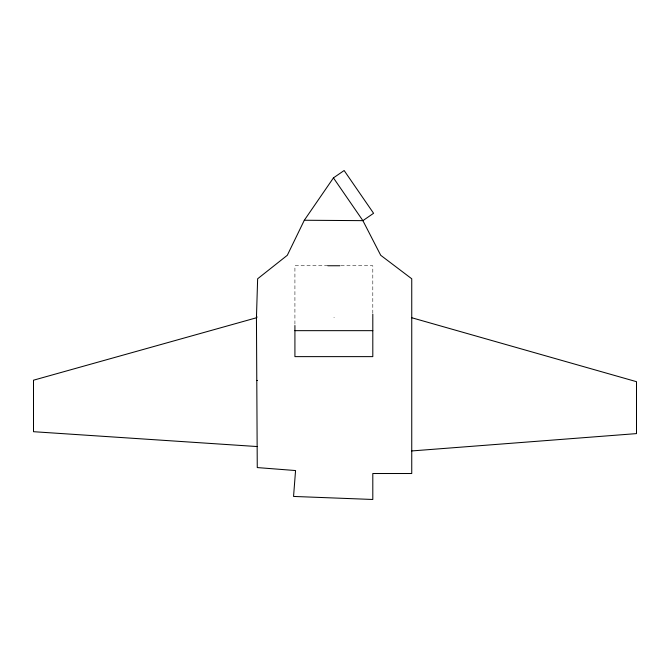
<?xml version="1.0" encoding="UTF-8"?>
<svg xmlns="http://www.w3.org/2000/svg" width="670" height="670" viewBox="0 0 670 670"><rect width="100%" height="100%" fill="white"/><g stroke="black" fill="none" stroke-linecap="round" stroke-linejoin="round"><path stroke-width="0.5" stroke-dasharray="3.35 2.51" d="M327.814 265.755L294.917 265.755L294.917 324.481M340.921 265.755L372.805 265.755L372.805 313.15M333.861 317.68L334.33 317.68"/><path stroke-width="1" d="M304.314 220.246L287.313 255.278L257.64 278.779L256.442 317.68L257.263 467.576L295.562 470.549L293.552 496.437L372.805 499.477L372.805 473.514L411.748 473.514L411.748 278.795L380.711 255.278L362.889 220.648L333.442 177.885L344.137 170.523L373.584 213.286L362.889 220.648L304.314 220.246L333.442 177.885M411.748 450.944L636.5 433.607L636.5 381.682L411.748 317.739M327.814 265.755L339.908 265.755M294.917 330.662L372.805 330.662M257.263 446.555L33.5 431.698L33.5 380.2L256.811 317.68L256.811 316.533M372.805 314.18L372.805 356.624L294.917 356.624L294.917 325.511M257.263 380.476L256.836 380.476L257.263 380.485"/></g></svg>
